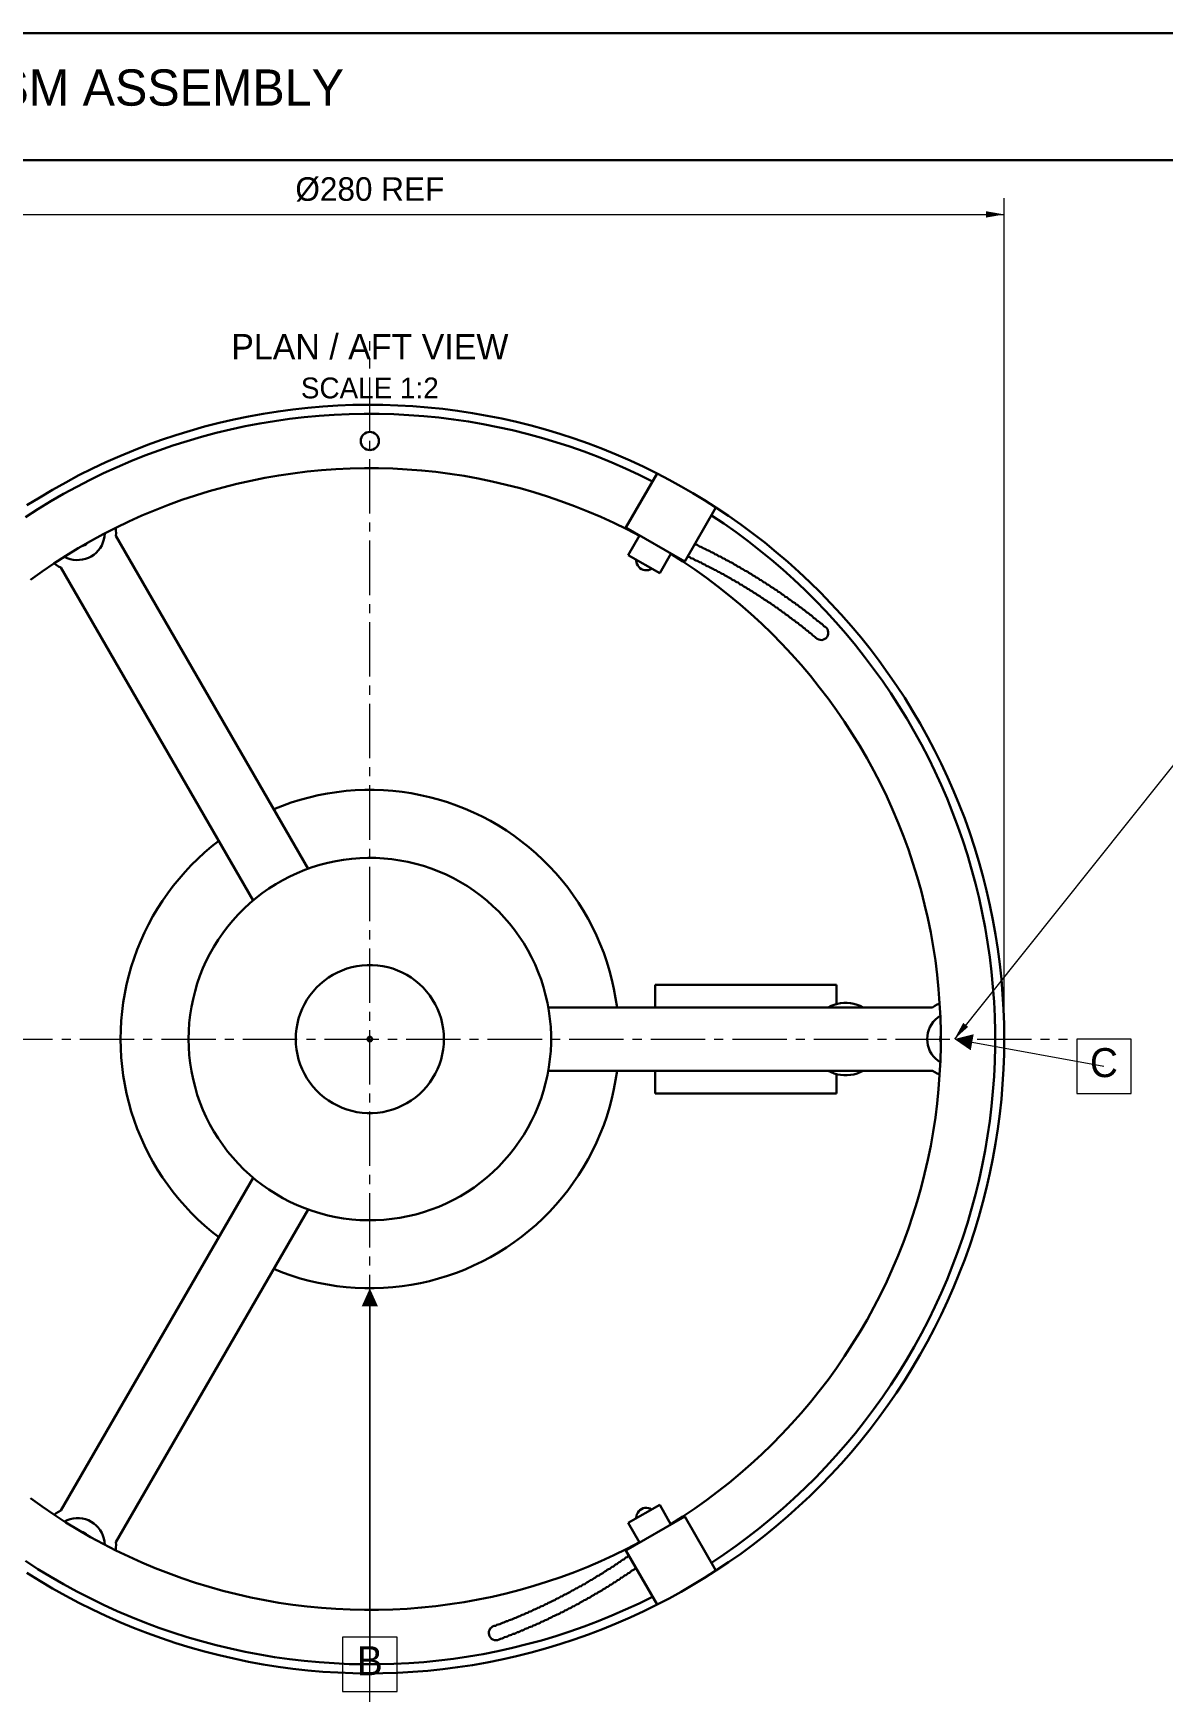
# Model space of a CAD drawing. Header units: millimetres. Extents: x 7 to 631, y -50 to 413.
# Drawn here: x 112.9 to 237.5, y 230 to 413 of the extents above; entities that cross this region are included whole.
import ezdxf
from ezdxf.enums import TextEntityAlignment as Align

# ---------------------------------------------------------------- set-up
doc = ezdxf.new("R2010")
doc.units = ezdxf.units.MM
doc.linetypes.add('CENTER_STD', pattern=[9, 6, -1, 1, -1])
for name, color, linetype, lineweight in [('BORDER', 7, 'Continuous', 30), ('CENTER', 7, 'CENTER_STD', 13), ('DIM', 7, 'Continuous', 15), ('GDT', 7, 'Continuous', 20), ('NOTES', 7, 'Continuous', 18), ('VISIBLE', 7, 'Continuous', 30)]:
    doc.layers.add(name, color=color, linetype=linetype, lineweight=lineweight)

msp = doc.modelspace()

# ---------------------------------------------------------------- linework, layer by layer
at = {"layer": 'BORDER'}
msp.add_line((7, 399), (587, 399), dxfattribs=at)
msp.add_lwpolyline([(7, 7), (587, 7), (587, 413), (7, 413)], close=True, dxfattribs=at)
at = {"layer": 'CENTER'}
for p, q in [((150, 225), (150, 379)), ((73, 302), (227, 302)), ((150, -50), (150, 270))]:
    msp.add_line(p, q, dxfattribs=at)
at = {"layer": 'DIM'}
for p, q in [((220, 303), (220, 394.8)), ((80, 393), (220, 393)), ((266, 366.5), (214.5, 302))]:
    msp.add_line(p, q, dxfattribs=at)
for points in [[(220, 393), (218, 392.65), (218, 393.35)], [(214.5, 302), (215.474401, 303.781304), (216.021423, 303.344534)]]:
    msp.add_solid(points, dxfattribs=at)
at = {"layer": 'GDT'}
for p, q in [((216.46774, 301.642229), (231, 299)), ((150, 272.5), (150, 233))]:
    msp.add_line(p, q, dxfattribs=at)
for points in [[(228, 296), (234, 296), (234, 302), (228, 302)], [(147, 230), (153, 230), (153, 236), (147, 236)]]:
    msp.add_lwpolyline(points, close=True, dxfattribs=at)
for points in [[(214.5, 302), (216.628737, 302.527712), (216.306743, 300.756746)], [(150, 274.5), (150.9, 272.5), (149.1, 272.5)]]:
    msp.add_solid(points, dxfattribs=at)
at = {"layer": 'VISIBLE'}
for points in [[(181.702145, 364.409725), (180.216975, 365.142175), (178.714895, 365.83929), (177.196745, 366.500675), (175.663375, 367.125965), (174.115645, 367.714805), (172.554415, 368.26687), (170.980565, 368.781855), (169.394975, 369.25946), (167.798525, 369.699425), (166.19212, 370.101505), (164.57665, 370.465475), (162.953025, 370.791125), (161.32215, 371.07828), (159.68494, 371.326775), (158.04231, 371.536475), (156.395175, 371.707255), (154.744465, 371.83903), (153.0911, 371.931715), (151.436005, 371.98527), (149.780105, 371.999655), (148.124325, 371.974865), (146.4696, 371.910915), (144.81685, 371.807845), (143.167, 371.6657), (141.52097, 371.484575), (139.87969, 371.26456), (138.24407, 371.005785), (136.615035, 370.70839), (134.993485, 370.37254), (133.380335, 369.99843), (131.776485, 369.58627), (130.182835, 369.13628), (128.600275, 368.64872), (127.029695, 368.12386), (125.471965, 367.561995), (123.92796, 366.96344), (122.39855, 366.32853), (120.884585, 365.65762), (119.386915, 364.951085), (117.906375, 364.20932), (116.4438, 363.43274), (115, 362.62178), (113.57579, 361.77689), (112.17196, 360.898555)], [(181.201415, 363.54244), (179.72032, 364.2712), (178.222215, 364.964325), (176.70796, 365.62142), (175.17842, 366.2421), (173.63447, 366.82601), (172.076995, 367.372825), (170.50688, 367.882225), (168.925035, 368.353925), (167.332355, 368.787645), (165.72976, 369.183145), (164.11816, 369.540195), (162.49848, 369.85859), (160.871645, 370.13815), (159.23859, 370.378715), (157.60025, 370.580145), (155.95756, 370.742325), (154.311455, 370.86517), (152.66289, 370.948595), (151.012795, 370.992565), (149.362125, 370.99705), (147.711815, 370.96205), (146.06282, 370.88758), (144.416075, 370.773685), (142.772525, 370.62043), (141.133115, 370.427905), (139.498775, 370.19622), (137.870445, 369.925505), (136.24906, 369.615915), (134.635545, 369.267625), (133.03082, 368.88084), (131.43581, 368.45578), (129.851425, 367.99269), (128.278565, 367.491825), (126.71814, 366.953485), (125.17104, 366.37797), (123.63815, 365.76561), (122.120345, 365.116755), (120.6185, 364.43178), (119.133465, 363.711075), (117.666095, 362.955055), (116.217235, 362.164145), (114.787705, 361.33881), (113.378325, 360.47951), (111.98991, 359.58674)], [(149, 368), (149.019215, 367.80491), (149.07612, 367.617315), (149.16853, 367.44443), (149.292895, 367.292895), (149.44443, 367.16853), (149.617315, 367.07612), (149.80491, 367.019215), (150, 367), (150.19509, 367.019215), (150.382685, 367.07612), (150.55557, 367.16853), (150.707105, 367.292895), (150.83147, 367.44443), (150.92388, 367.617315), (150.980785, 367.80491), (151, 368), (150.980785, 368.19509), (150.92388, 368.382685), (150.83147, 368.55557), (150.707105, 368.707105), (150.55557, 368.83147), (150.382685, 368.92388), (150.19509, 368.980785), (150, 369), (149.80491, 368.980785), (149.617315, 368.92388), (149.44443, 368.83147), (149.292895, 368.707105), (149.16853, 368.55557), (149.07612, 368.382685), (149.019215, 368.19509), (149, 368)], [(112.55752, 352.66617), (113.839495, 353.588935), (115.144205, 354.479265), (116.47082, 355.33661), (117.818515, 356.16043), (119.186435, 356.9502), (120.57373, 357.705425), (121.97952, 358.42564), (123.402925, 359.11038), (124.84305, 359.75922), (126.298985, 360.371755), (127.76982, 360.947595), (129.25463, 361.486385), (130.752485, 361.987775), (132.262435, 362.45146), (133.783535, 362.87714), (135.31483, 363.264555), (136.855355, 363.61346), (138.40414, 363.92363), (139.96022, 364.194875), (141.522605, 364.42703), (143.090325, 364.619935), (144.662385, 364.77348), (146.2378, 364.887565), (147.815585, 364.96212), (149.394735, 364.99709), (150.97427, 364.992465), (152.553195, 364.94824), (154.13051, 364.86445), (155.705235, 364.741135), (157.276365, 364.578385), (158.84293, 364.3763), (160.40393, 364.135), (161.95839, 363.854645), (163.505335, 363.535405), (165.04379, 363.17748), (166.57279, 362.781105), (168.09137, 362.34652), (169.59858, 361.874), (171.093465, 361.36384), (172.575095, 360.816365), (174.042535, 360.23192), (175.494855, 359.61087), (176.931155, 358.953605), (178.350525, 358.260535), (179.75207, 357.5321)], [(181.702145, 364.409725), (178.252405, 358.4346)], [(188.197335, 360.659725), (186.93106, 361.46509), (185.647805, 362.243125), (184.34817, 362.99347), (183.03275, 363.71578), (181.702145, 364.409725)], [(184.747595, 354.6846), (188.197335, 360.659725)], [(188.197335, 243.340275), (189.57424, 244.260245), (190.929, 245.212525), (192.26085, 246.19659), (193.56905, 247.211885), (194.85287, 248.257835), (196.111585, 249.333865), (197.3445, 250.43937), (198.550915, 251.57373), (199.73016, 252.73631), (200.881575, 253.92646), (202.004515, 255.14351), (203.09835, 256.386785), (204.16247, 257.65559), (205.19628, 258.94921), (206.1992, 260.26692), (207.17067, 261.607985), (208.11014, 262.97166), (209.017095, 264.35717), (209.89102, 265.76375), (210.73143, 267.19061), (211.53785, 268.63695), (212.30983, 270.10196), (213.04694, 271.58482), (213.74877, 273.0847), (214.41492, 274.600765), (215.045025, 276.132165), (215.638725, 277.67804), (216.195695, 279.237525), (216.715615, 280.80975), (217.1982, 282.393835), (217.64318, 283.98889), (218.050305, 285.594025), (218.419345, 287.208345), (218.750095, 288.83094), (219.042375, 290.460905), (219.29601, 292.097325), (219.510865, 293.73929), (219.686825, 295.38588), (219.82378, 297.036165), (219.92166, 298.689235), (219.980415, 300.344155), (220, 302), (219.980415, 303.655845), (219.92166, 305.310765), (219.82378, 306.963835), (219.686825, 308.61412), (219.510865, 310.26071), (219.29601, 311.902675), (219.042375, 313.539095), (218.750095, 315.16906), (218.419345, 316.791655), (218.050305, 318.405975), (217.64318, 320.01111), (217.1982, 321.606165), (216.715615, 323.19025), (216.195695, 324.762475), (215.638725, 326.32196), (215.045025, 327.867835), (214.41492, 329.399235), (213.74877, 330.9153), (213.04694, 332.41518), (212.30983, 333.89804), (211.53785, 335.36305), (210.73143, 336.80939), (209.89102, 338.23625), (209.017095, 339.64283), (208.11014, 341.02834), (207.17067, 342.392015), (206.1992, 343.73308), (205.19628, 345.05079), (204.16247, 346.34441), (203.09835, 347.613215), (202.004515, 348.85649), (200.881575, 350.07354), (199.73016, 351.26369), (198.550915, 352.42627), (197.3445, 353.56063), (196.111585, 354.666135), (194.85287, 355.742165), (193.56905, 356.788115), (192.26085, 357.80341), (190.929, 358.787475), (189.57424, 359.739755), (188.197335, 360.659725)], [(187.696605, 244.20756), (189.06828, 245.125845), (190.4176, 246.07668), (191.743785, 247.05952), (193.04608, 248.0738), (194.32374, 249.118945), (195.57603, 250.19435), (196.80224, 251.299405), (198.001665, 252.43348), (199.17362, 253.595915), (200.31743, 254.78606), (201.432445, 256.00322), (202.51802, 257.246705), (203.573545, 258.515805), (204.598405, 259.80979), (205.592025, 261.12792), (206.553825, 262.46944), (207.483255, 263.833585), (208.379795, 265.219575), (209.24292, 266.62661), (210.07214, 268.05389), (210.86698, 269.5006), (211.626985, 270.96591), (212.35172, 272.44898), (213.040775, 273.94896), (213.69375, 275.464995), (214.31027, 276.99622), (214.889985, 278.54175), (215.43257, 280.100705), (215.9377, 281.672195), (216.405095, 283.25532), (216.83449, 284.84917), (217.225635, 286.452835), (217.5783, 288.0654), (217.892295, 289.68594), (218.167435, 291.313525), (218.40356, 292.94723), (218.60054, 294.58611), (218.75826, 296.229235), (218.87663, 297.875665), (218.95558, 299.524455), (218.995065, 301.17466), (218.995065, 302.82534), (218.95558, 304.475545), (218.87663, 306.124335), (218.75826, 307.770765), (218.60054, 309.41389), (218.40356, 311.05277), (218.167435, 312.686475), (217.892295, 314.31406), (217.5783, 315.9346), (217.225635, 317.547165), (216.83449, 319.15083), (216.405095, 320.74468), (215.9377, 322.327805), (215.43257, 323.899295), (214.889985, 325.45825), (214.31027, 327.00378), (213.69375, 328.535005), (213.040775, 330.05104), (212.35172, 331.55102), (211.626985, 333.03409), (210.86698, 334.4994), (210.07214, 335.94611), (209.24292, 337.37339), (208.379795, 338.780425), (207.483255, 340.166415), (206.553825, 341.53056), (205.592025, 342.87208), (204.598405, 344.19021), (203.573545, 345.484195), (202.51802, 346.753295), (201.432445, 347.99678), (200.31743, 349.21394), (199.17362, 350.404085), (198.001665, 351.56652), (196.80224, 352.700595), (195.57603, 353.80565), (194.32374, 354.881055), (193.04608, 355.9262), (191.743785, 356.94048), (190.4176, 357.92332), (189.06828, 358.874155), (187.696605, 359.79244)], [(116.30294, 355.23071), (116.61156, 355.08304), (116.934985, 354.97147), (117.269005, 354.89745), (117.609285, 354.86194), (117.951395, 354.865405), (118.290885, 354.9078), (118.62334, 354.988575), (118.944435, 355.10667), (119.25, 355.26056), (119.536055, 355.44824), (119.79888, 355.66727), (120.03506, 355.9148), (120.24152, 356.18761), (120.415575, 356.48215), (120.55496, 356.794595), (120.65787, 357.12088), (120.72296, 357.45676), (120.749385, 357.797865)], [(121.986545, 357.520725), (121.999825, 357.81995), (121.991995, 358.11936), (121.9631, 358.41748)], [(143.185405, 320.803225), (121.986545, 357.520725)], [(178.252405, 358.4346), (184.747595, 354.6846)], [(179.76795, 357.5596), (178.51795, 355.394535)], [(118.83483, 356.75155), (118.687325, 356.624165), (118.525, 356.5163), (118.350425, 356.429655), (118.166355, 356.365605)], [(118.735665, 356.694985), (118.58997, 356.58582), (118.43231, 356.49479), (118.26492, 356.4232)], [(178.51795, 355.394535), (181.98205, 353.394535)], [(181.98205, 353.394535), (183.23205, 355.5596)], [(183.216175, 355.5321), (184.54779, 354.68254), (185.85769, 353.799865), (187.145045, 352.88463), (188.409055, 351.937405), (189.64892, 350.95879), (190.86386, 349.9494), (192.053115, 348.909865), (193.215935, 347.840845), (194.351585, 346.74301), (195.45936, 345.617045), (196.538555, 344.463665), (197.588495, 343.28359), (198.608525, 342.077565), (199.597995, 340.84635), (200.55629, 339.59071), (201.482805, 338.311445), (202.376955, 337.00935), (203.23818, 335.68525), (204.06594, 334.339975), (204.859715, 332.974375), (205.619, 331.5893), (206.34333, 330.185625), (207.032235, 328.76423), (207.685295, 327.326015), (208.30209, 325.871875), (208.882235, 324.402735), (209.425365, 322.919505), (209.931145, 321.42313), (210.399245, 319.914545), (210.829385, 318.3947), (211.22128, 316.864545), (211.574695, 315.32505), (211.8894, 313.777175), (212.165205, 312.2219), (212.40193, 310.6602), (212.59943, 309.09305), (212.75758, 307.521445), (212.876275, 305.94637), (212.95545, 304.368815), (212.99505, 302.78977), (212.99505, 301.21023), (212.95545, 299.631185), (212.876275, 298.05363), (212.75758, 296.478555), (212.59943, 294.90695), (212.40193, 293.3398), (212.165205, 291.7781), (211.8894, 290.222825), (211.574695, 288.67495), (211.22128, 287.135455), (210.829385, 285.6053), (210.399245, 284.085455), (209.931145, 282.57687), (209.425365, 281.080495), (208.882235, 279.597265), (208.30209, 278.128125), (207.685295, 276.673985), (207.032235, 275.23577), (206.34333, 273.814375), (205.619, 272.4107), (204.859715, 271.025625), (204.06594, 269.660025), (203.23818, 268.31475), (202.376955, 266.99065), (201.482805, 265.688555), (200.55629, 264.40929), (199.597995, 263.15365), (198.608525, 261.922435), (197.588495, 260.71641), (196.538555, 259.536335), (195.45936, 258.382955), (194.351585, 257.25699), (193.215935, 256.159155), (192.053115, 255.090135), (190.86386, 254.0506), (189.64892, 253.04121), (188.409055, 252.062595), (187.145045, 251.11537), (185.85769, 250.200135), (184.54779, 249.31746), (183.216175, 248.4679)], [(185.29812, 355.172465), (185.18098, 355.19828), (185.06902, 355.24132)], [(185.71481, 354.9758), (185.56395, 355.013715), (185.423285, 355.08011), (185.29812, 355.172465)], [(185.86636, 356.622355), (185.94658, 356.558915)], [(185.94658, 356.558915), (186.101365, 356.52076), (186.245515, 356.452675), (186.373295, 356.357355)], [(186.373295, 356.357355), (186.52797, 356.318065), (186.67177, 356.24885), (186.79897, 356.152475)], [(186.79897, 356.152475), (186.95352, 356.11205), (187.09696, 356.04172), (187.223565, 355.94429)], [(187.223565, 355.94429), (187.37799, 355.902725), (187.52106, 355.831275), (187.64706, 355.732795)], [(187.64706, 355.732795), (187.80135, 355.690095), (187.944045, 355.617525), (188.069435, 355.518)], [(188.069435, 355.518), (188.223575, 355.474165), (188.36589, 355.40048), (188.49066, 355.299915)], [(188.49066, 355.299915), (188.644645, 355.25494), (188.786565, 355.18014), (188.910705, 355.078535)], [(115.15948, 354.48941), (115.40321, 354.315325), (115.658595, 354.15884), (115.924365, 354.020725)], [(115.924365, 354.020725), (137.123225, 317.303225)], [(179.4, 354.82755), (179.40147, 354.884435)], [(181.09853, 353.90464), (180.924805, 353.812885), (180.737525, 353.7535), (180.54267, 353.72838), (180.346455, 353.73832), (180.15514, 353.783005), (179.974825, 353.861015), (179.81126, 353.969855), (179.66967, 354.106055), (179.554565, 354.265275), (179.46962, 354.44243), (179.417545, 354.63187), (179.4, 354.82755)], [(186.130485, 354.775895), (185.97974, 354.81492), (185.83941, 354.882405), (185.71481, 354.9758)], [(186.54513, 354.57275), (186.3945, 354.612885), (186.254515, 354.681465), (186.130485, 354.775895)], [(186.95871, 354.36637), (186.80821, 354.407615), (186.668575, 354.47729), (186.54513, 354.57275)], [(187.371205, 354.156765), (187.22084, 354.19912), (187.08157, 354.26989), (186.95871, 354.36637)], [(187.78259, 353.943935), (187.632365, 353.9874), (187.49347, 354.05926), (187.371205, 354.156765)], [(188.19284, 353.727885), (188.042765, 353.77246), (187.90425, 353.84541), (187.78259, 353.943935)], [(188.601925, 353.508625), (188.452015, 353.55431), (188.313885, 353.628345), (188.19284, 353.727885)], [(189.00983, 353.286155), (188.860085, 353.33295), (188.72235, 353.40807), (188.601925, 353.508625)], [(188.910705, 355.078535), (189.06453, 355.032425), (189.206045, 354.956515), (189.32955, 354.853875)], [(189.41652, 353.060485), (189.26695, 353.108385), (189.129625, 353.18459), (189.00983, 353.286155)], [(189.32955, 354.853875), (189.483205, 354.806625), (189.62431, 354.72961), (189.74717, 354.625935)], [(189.74717, 354.625935), (189.900645, 354.57755), (190.04133, 354.499425), (190.163535, 354.394725)], [(190.163535, 354.394725), (190.316825, 354.3452), (190.45708, 354.26597), (190.578625, 354.160245)], [(190.578625, 354.160245), (190.731715, 354.109585), (190.87154, 354.029255), (190.99241, 353.92251)], [(190.99241, 353.92251), (191.145295, 353.870715), (191.284675, 353.78928), (191.404865, 353.681525)], [(191.404865, 353.681525), (191.55754, 353.62859), (191.696465, 353.546055), (191.81597, 353.43729)], [(191.81597, 353.43729), (191.96842, 353.38322), (192.106885, 353.29959), (192.22569, 353.189815)], [(189.821975, 352.831615), (189.67259, 352.88063), (189.535675, 352.957915), (189.41652, 353.060485)], [(190.226175, 352.59956), (190.07698, 352.649685), (189.940485, 352.728045), (189.821975, 352.831615)], [(190.62908, 352.36432), (190.48009, 352.41555), (190.344025, 352.494995), (190.226175, 352.59956)], [(191.03068, 352.125905), (190.881895, 352.178245), (190.746275, 352.25876), (190.62908, 352.36432)], [(191.430945, 351.884315), (191.28238, 351.937765), (191.1472, 352.019355), (191.03068, 352.125905)], [(191.82985, 351.639565), (191.681505, 351.694125), (191.546785, 351.776785), (191.430945, 351.884315)], [(192.22737, 351.39166), (192.07926, 351.447325), (191.945005, 351.531055), (191.82985, 351.639565)], [(192.22569, 353.189815), (192.377915, 353.134615), (192.515905, 353.04989), (192.63401, 352.939115)], [(192.63401, 352.939115), (192.785995, 352.882775), (192.92351, 352.79696), (193.0409, 352.685185)], [(193.0409, 352.685185), (193.19264, 352.627715), (193.329665, 352.54081), (193.446335, 352.428045)], [(193.446335, 352.428045), (193.59782, 352.36944), (193.734345, 352.28145), (193.850285, 352.16769)], [(193.850285, 352.16769), (194.00151, 352.107955), (194.13753, 352.01888), (194.252735, 351.90414)], [(194.252735, 351.90414), (194.403685, 351.843275), (194.539195, 351.753115), (194.65365, 351.637395)], [(194.65365, 351.637395), (194.804325, 351.5754), (194.93931, 351.484165), (195.053015, 351.36747)], [(192.62348, 351.140605), (192.47561, 351.19738), (192.341825, 351.28217), (192.22737, 351.39166)], [(193.018155, 350.88641), (192.870535, 350.94429), (192.73723, 351.030145), (192.62348, 351.140605)], [(193.41137, 350.62908), (193.26401, 350.688065), (193.131195, 350.774985), (193.018155, 350.88641)], [(193.803105, 350.36863), (193.65601, 350.428715), (193.52369, 350.51669), (193.41137, 350.62908)], [(194.19333, 350.105055), (194.046505, 350.16625), (193.914695, 350.25528), (193.803105, 350.36863)], [(194.58202, 349.838375), (194.43548, 349.90067), (194.304185, 349.990755), (194.19333, 350.105055)], [(194.969155, 349.568595), (194.822905, 349.63199), (194.69213, 349.723125), (194.58202, 349.838375)], [(195.053015, 351.36747), (195.2034, 351.304345), (195.337855, 351.21203), (195.450795, 351.09437)], [(195.450795, 351.09437), (195.60088, 351.030115), (195.7348, 350.93673), (195.84697, 350.8181)], [(195.84697, 350.8181), (195.99675, 350.75272), (196.13012, 350.658265), (196.241515, 350.538675)], [(196.241515, 350.538675), (196.390985, 350.47217), (196.5238, 350.376645), (196.634405, 350.256105)], [(196.634405, 350.256105), (196.78355, 350.18847), (196.9158, 350.091885), (197.02561, 349.97039)], [(197.02561, 349.97039), (197.17443, 349.901635), (197.306105, 349.80399), (197.415115, 349.68155)], [(197.415115, 349.68155), (197.563595, 349.611675), (197.69469, 349.51297), (197.80289, 349.389595)], [(195.354705, 349.29572), (195.20876, 349.360215), (195.078515, 349.4524), (194.969155, 349.568595)], [(195.73865, 349.01976), (195.59301, 349.08536), (195.463305, 349.178585), (195.354705, 349.29572)], [(196.12097, 348.74073), (195.97564, 348.807425), (195.846485, 348.901695), (195.73865, 349.01976)], [(196.50163, 348.458635), (196.356625, 348.52643), (196.228025, 348.62173), (196.12097, 348.74073)], [(196.88061, 348.173485), (196.73594, 348.242375), (196.6079, 348.33871), (196.50163, 348.458635)], [(197.25789, 347.885285), (197.11356, 347.95527), (196.98609, 348.05264), (196.88061, 348.173485)], [(197.63344, 347.59405), (197.489455, 347.66513), (197.36257, 347.76353), (197.25789, 347.885285)], [(197.80289, 349.389595), (197.95102, 349.318595), (198.081525, 349.218835), (198.18891, 349.094525)], [(198.18891, 349.094525), (198.336685, 349.02241), (198.466595, 348.9216), (198.573145, 348.79636)], [(198.573145, 348.79636), (198.72056, 348.723125), (198.84986, 348.62127), (198.955585, 348.495105)], [(198.955585, 348.495105), (199.102625, 348.42075), (199.23131, 348.317855), (199.33619, 348.190775)], [(199.33619, 348.190775), (199.48285, 348.115305), (199.610915, 348.011365), (199.714945, 347.883375)], [(199.714945, 347.883375), (199.861215, 347.806795), (199.98865, 347.701815), (200.09182, 347.572915)], [(198.007235, 347.29979), (197.86361, 347.37196), (197.73731, 347.471385), (197.63344, 347.59405)], [(198.37926, 347.002515), (198.236, 347.075775), (198.110295, 347.176225), (198.007235, 347.29979)], [(198.74948, 346.702235), (198.606595, 346.776585), (198.481495, 346.87805), (198.37926, 347.002515)], [(199.11788, 346.39896), (198.975375, 346.474395), (198.85089, 346.576875), (198.74948, 346.702235)], [(200.09182, 347.572915), (200.246885, 347.48894), (200.37978, 347.373035), (200.484055, 347.23083), (200.554645, 347.06923), (200.58811, 346.896095), (200.582835, 346.719835), (200.539075, 346.54901), (200.45895, 346.391925), (200.346355, 346.256205), (200.206765, 346.148455), (200.04696, 346.073905), (199.8747, 346.036175), (199.69836, 346.0371), (199.52651, 346.076635), (199.367495, 346.15286), (199.22904, 346.26207), (199.11788, 346.39896)], [(139.392905, 327.372025), (140.352465, 327.752185), (141.32561, 328.09607), (142.310975, 328.4032), (143.30717, 328.673135), (144.312795, 328.905495), (145.32643, 329.09996), (146.346645, 329.256245), (147.37201, 329.37414), (148.401075, 329.45348), (149.432395, 329.49414), (150.46451, 329.496075), (151.495975, 329.45928), (152.52533, 329.383805), (153.55113, 329.269755), (154.571925, 329.11729), (155.586285, 328.92663), (156.59277, 328.69804), (157.58997, 328.431845), (158.57648, 328.128415), (159.55091, 327.78818), (160.511885, 327.411615), (161.458055, 326.99926), (162.38808, 326.55169), (163.30066, 326.069535), (164.1945, 325.553475), (165.068345, 325.004235), (165.92097, 324.422595), (166.751165, 323.80937), (167.55776, 323.16542), (168.33963, 322.49166), (169.09566, 321.78903), (169.824795, 321.05853), (170.526005, 320.30118), (171.1983, 319.51805), (171.840735, 318.710245), (172.452405, 317.878905), (173.032445, 317.025195), (173.580045, 316.150315), (174.09443, 315.25551), (174.57487, 314.34203), (175.0207, 313.411165), (175.43128, 312.464225), (175.80604, 311.502545), (176.144445, 310.52748), (176.446025, 309.540405), (176.710355, 308.542705), (176.937055, 307.535795), (177.125815, 306.52108), (177.276365, 305.5)], [(122.5, 302), (122.5186, 303.01131), (122.57438, 304.02125), (122.667265, 305.028455), (122.797125, 306.031565), (122.963785, 307.02922), (123.16702, 308.02007), (123.40656, 309.002775), (123.682075, 309.97601), (123.99319, 310.93845), (124.339495, 311.8888), (124.72051, 312.825775), (125.135725, 313.7481), (125.58458, 314.654535), (126.066465, 315.54385), (126.580725, 316.41484), (127.12667, 317.26633), (127.70356, 318.097165), (128.310615, 318.906225), (128.94701, 319.692415), (129.611885, 320.454665), (130.304345, 321.191955), (131.023445, 321.903275), (131.768225, 322.587675), (132.537665, 323.24422), (133.33073, 323.872025)], [(130, 302), (130.019855, 301.109065), (130.079375, 300.219895), (130.17845, 299.33426), (130.316875, 298.45392), (130.494385, 297.58062), (130.710615, 296.71609), (130.965145, 295.862055), (131.25747, 295.020205), (131.587, 294.192215), (131.953095, 293.379725), (132.355015, 292.58435), (132.79197, 291.807665), (133.263085, 291.05122), (133.767435, 290.316515), (134.30401, 289.605), (134.87175, 288.9181), (135.469525, 288.25717), (136.09615, 287.623525), (136.75038, 287.018425), (137.430915, 286.44307), (138.136405, 285.8986), (138.86545, 285.386095), (139.6166, 284.90658), (140.388365, 284.461), (141.179215, 284.050245), (141.987575, 283.675125), (142.811845, 283.33639), (143.650385, 283.034705), (144.501535, 282.770675), (145.363595, 282.544825), (146.234865, 282.357605), (147.11361, 282.209375), (147.998085, 282.100445), (148.886535, 282.03102), (149.777195, 282.00124), (150.6683, 282.01117), (151.558075, 282.06078), (152.44476, 282.149985), (153.326585, 282.278595), (154.20181, 282.44636), (155.068695, 282.65295), (155.92551, 282.89795), (156.770565, 283.180875), (157.602175, 283.501165), (158.418695, 283.85818), (159.2185, 284.25122), (160, 284.67949), (160.761645, 285.142155), (161.50193, 285.638285), (162.219375, 286.166905), (162.912555, 286.726955), (163.580105, 287.31733), (164.22069, 287.93686), (164.83304, 288.584305), (165.415945, 289.25839), (165.96824, 289.95777), (166.48883, 290.68106), (166.976685, 291.42682), (167.430835, 292.193575), (167.850375, 292.9798), (168.23448, 293.78393), (168.582375, 294.604375), (168.89338, 295.439505), (169.166875, 296.287655), (169.402315, 297.14715), (169.599235, 298.01628), (169.75724, 298.89332), (169.87602, 299.776525), (169.95534, 300.664145), (169.995035, 301.55442), (169.995035, 302.44558), (169.95534, 303.335855), (169.87602, 304.223475), (169.75724, 305.10668), (169.599235, 305.98372), (169.402315, 306.85285), (169.166875, 307.712345), (168.89338, 308.560495), (168.582375, 309.395625), (168.23448, 310.21607), (167.850375, 311.0202), (167.430835, 311.806425), (166.976685, 312.57318), (166.48883, 313.31894), (165.96824, 314.04223), (165.415945, 314.74161), (164.83304, 315.415695), (164.22069, 316.06314), (163.580105, 316.68267), (162.912555, 317.273045), (162.219375, 317.833095), (161.50193, 318.361715), (160.761645, 318.857845), (160, 319.32051), (159.2185, 319.74878), (158.418695, 320.14182), (157.602175, 320.498835), (156.770565, 320.819125), (155.92551, 321.10205), (155.068695, 321.34705), (154.20181, 321.55364), (153.326585, 321.721405), (152.44476, 321.850015), (151.558075, 321.93922), (150.6683, 321.98883), (149.777195, 321.99876), (148.886535, 321.96898), (147.998085, 321.899555), (147.11361, 321.790625), (146.234865, 321.642395), (145.363595, 321.455175), (144.501535, 321.229325), (143.650385, 320.965295), (142.811845, 320.66361), (141.987575, 320.324875), (141.179215, 319.949755), (140.388365, 319.539), (139.6166, 319.09342), (138.86545, 318.613905), (138.136405, 318.1014), (137.430915, 317.55693), (136.75038, 316.981575), (136.09615, 316.376475), (135.469525, 315.74283), (134.87175, 315.0819), (134.30401, 314.395), (133.767435, 313.683485), (133.263085, 312.94878), (132.79197, 312.192335), (132.355015, 311.41565), (131.953095, 310.620275), (131.587, 309.807785), (131.25747, 308.979795), (130.965145, 308.137945), (130.710615, 307.28391), (130.494385, 306.41938), (130.316875, 305.54608), (130.17845, 304.66574), (130.079375, 303.780105), (130.019855, 302.890935), (130, 302)], [(141.82344, 302), (141.843355, 302.57037), (141.90301, 303.13796), (142.002115, 303.700005), (142.140185, 304.253765), (142.316545, 304.79655), (142.53034, 305.32571), (142.780525, 305.838665), (143.06588, 306.33292), (143.38502, 306.806065), (143.73639, 307.255795), (144.118275, 307.67992), (144.52881, 308.07637), (144.966005, 308.44322), (145.427725, 308.77868), (145.91172, 309.08111), (146.41563, 309.349045), (146.937005, 309.581175), (147.473305, 309.776375), (148.02191, 309.933685), (148.580155, 310.05234), (149.145315, 310.13177), (149.71464, 310.17158), (150.28536, 310.17158), (150.854685, 310.13177), (151.419845, 310.05234), (151.97809, 309.933685), (152.526695, 309.776375), (153.062995, 309.581175), (153.58437, 309.349045), (154.08828, 309.08111), (154.572275, 308.77868), (155.033995, 308.44322), (155.47119, 308.07637), (155.881725, 307.67992), (156.26361, 307.255795), (156.61498, 306.806065), (156.93412, 306.33292), (157.219475, 305.838665), (157.46966, 305.32571), (157.683455, 304.79655), (157.859815, 304.253765), (157.997885, 303.700005), (158.09699, 303.13796), (158.156645, 302.57037), (158.17656, 302), (158.156645, 301.42963), (158.09699, 300.86204), (157.997885, 300.299995), (157.859815, 299.746235), (157.683455, 299.20345), (157.46966, 298.67429), (157.219475, 298.161335), (156.93412, 297.66708), (156.61498, 297.193935), (156.26361, 296.744205), (155.881725, 296.32008), (155.47119, 295.92363), (155.033995, 295.55678), (154.572275, 295.22132), (154.08828, 294.91889), (153.58437, 294.650955), (153.062995, 294.418825), (152.526695, 294.223625), (151.97809, 294.066315), (151.419845, 293.94766), (150.854685, 293.86823), (150.28536, 293.82842), (149.71464, 293.82842), (149.145315, 293.86823), (148.580155, 293.94766), (148.02191, 294.066315), (147.473305, 294.223625), (146.937005, 294.418825), (146.41563, 294.650955), (145.91172, 294.91889), (145.427725, 295.22132), (144.966005, 295.55678), (144.52881, 295.92363), (144.118275, 296.32008), (143.73639, 296.744205), (143.38502, 297.193935), (143.06588, 297.66708), (142.780525, 298.161335), (142.53034, 298.67429), (142.316545, 299.20345), (142.140185, 299.746235), (142.002115, 300.299995), (141.90301, 300.86204), (141.843355, 301.42963), (141.82344, 302)], [(201.5, 308), (181.5, 308)], [(181.5, 308), (181.5, 305.5)], [(201.5, 305.872985), (201.5, 308)], [(204.43649, 305.5), (204.10718, 305.66292), (203.764315, 305.79493), (203.41078, 305.89493), (203.04956, 305.96207), (202.683705, 305.99578), (202.316295, 305.99578), (201.95044, 305.96207), (201.58922, 305.89493), (201.235685, 305.79493), (200.89282, 305.66292), (200.56351, 305.5)], [(212.87742, 305.92807), (212.604795, 305.804035), (212.34158, 305.66111), (212.089085, 305.5)], [(212.089085, 305.5), (169.69137, 305.5)], [(212.947675, 304.567155), (212.66548, 304.37372), (212.407145, 304.14941), (212.17603, 303.89715), (211.97514, 303.62021), (211.807085, 303.322205), (211.674055, 303.007), (211.57778, 302.6787), (211.51951, 302.34157), (211.5, 302)], [(149.75, 302), (149.76903, 302.09567), (149.823225, 302.176775), (149.90433, 302.23097), (150, 302.25), (150.09567, 302.23097), (150.176775, 302.176775), (150.23097, 302.09567), (150.25, 302), (150.23097, 301.90433), (150.176775, 301.823225), (150.09567, 301.76903), (150, 301.75), (149.90433, 301.76903), (149.823225, 301.823225), (149.76903, 301.90433), (149.75, 302)], [(212.95, 302), (212.962255, 302.19451), (212.99882, 302.385945)], [(212.975, 302), (212.981115, 302.13644), (212.999415, 302.271785)], [(133.33073, 280.127975), (132.537665, 280.75578), (131.768225, 281.412325), (131.023445, 282.096725), (130.304345, 282.808045), (129.611885, 283.545335), (128.94701, 284.307585), (128.310615, 285.093775), (127.70356, 285.902835), (127.12667, 286.73367), (126.580725, 287.58516), (126.066465, 288.45615), (125.58458, 289.345465), (125.135725, 290.2519), (124.72051, 291.174225), (124.339495, 292.1112), (123.99319, 293.06155), (123.682075, 294.02399), (123.40656, 294.997225), (123.16702, 295.97993), (122.963785, 296.97078), (122.797125, 297.968435), (122.667265, 298.971545), (122.57438, 299.97875), (122.5186, 300.98869), (122.5, 302)], [(211.5, 302), (211.51951, 301.65843), (211.57778, 301.3213), (211.674055, 300.993), (211.807085, 300.677795), (211.97514, 300.37979), (212.17603, 300.10285), (212.407145, 299.85059), (212.66548, 299.62628), (212.947675, 299.432845)], [(212.99882, 301.614055), (212.962255, 301.80549), (212.95, 302)], [(212.999415, 301.728215), (212.981115, 301.86356), (212.975, 302)], [(177.276365, 298.5), (177.125815, 297.47892), (176.937055, 296.464205), (176.710355, 295.457295), (176.446025, 294.459595), (176.144445, 293.47252), (175.80604, 292.497455), (175.43128, 291.535775), (175.0207, 290.588835), (174.57487, 289.65797), (174.09443, 288.74449), (173.580045, 287.849685), (173.032445, 286.974805), (172.452405, 286.121095), (171.840735, 285.289755), (171.1983, 284.48195), (170.526005, 283.69882), (169.824795, 282.94147), (169.09566, 282.21097), (168.33963, 281.50834), (167.55776, 280.83458), (166.751165, 280.19063), (165.92097, 279.577405), (165.068345, 278.995765), (164.1945, 278.446525), (163.30066, 277.930465), (162.38808, 277.44831), (161.458055, 277.00074), (160.511885, 276.588385), (159.55091, 276.21182), (158.57648, 275.871585), (157.58997, 275.568155), (156.59277, 275.30196), (155.586285, 275.07337), (154.571925, 274.88271), (153.55113, 274.730245), (152.52533, 274.616195), (151.495975, 274.54072), (150.46451, 274.503925), (149.432395, 274.50586), (148.401075, 274.54652), (147.37201, 274.62586), (146.346645, 274.743755), (145.32643, 274.90004), (144.312795, 275.094505), (143.30717, 275.326865), (142.310975, 275.5968), (141.32561, 275.90393), (140.352465, 276.247815), (139.392905, 276.627975)], [(169.69137, 298.5), (212.089085, 298.5)], [(181.5, 298.5), (181.5, 296)], [(200.56351, 298.5), (200.89282, 298.33708), (201.235685, 298.20507), (201.58922, 298.10507), (201.95044, 298.03793), (202.316295, 298.00422), (202.683705, 298.00422), (203.04956, 298.03793), (203.41078, 298.10507), (203.764315, 298.20507), (204.10718, 298.33708), (204.43649, 298.5)], [(212.089085, 298.5), (212.34158, 298.33889), (212.604795, 298.195965), (212.87742, 298.07193)], [(201.5, 296), (201.5, 298.127015)], [(181.5, 296), (201.5, 296)], [(137.123225, 286.696775), (115.924365, 249.979275)], [(121.986545, 246.479275), (143.185405, 283.196775)], [(179.75207, 246.4679), (178.350525, 245.739465), (176.931155, 245.046395), (175.494855, 244.38913), (174.042535, 243.76808), (172.575095, 243.183635), (171.093465, 242.63616), (169.59858, 242.126), (168.09137, 241.65348), (166.57279, 241.218895), (165.04379, 240.82252), (163.505335, 240.464595), (161.95839, 240.145355), (160.40393, 239.865), (158.84293, 239.6237), (157.276365, 239.421615), (155.705235, 239.258865), (154.13051, 239.13555), (152.553195, 239.05176), (150.97427, 239.007535), (149.394735, 239.00291), (147.815585, 239.03788), (146.2378, 239.112435), (144.662385, 239.22652), (143.090325, 239.380065), (141.522605, 239.57297), (139.96022, 239.805125), (138.40414, 240.07637), (136.855355, 240.38654), (135.31483, 240.735445), (133.783535, 241.12286), (132.262435, 241.54854), (130.752485, 242.012225), (129.25463, 242.513615), (127.76982, 243.052405), (126.298985, 243.628245), (124.84305, 244.24078), (123.402925, 244.88962), (121.97952, 245.57436), (120.57373, 246.294575), (119.186435, 247.0498), (117.818515, 247.83957), (116.47082, 248.66339), (115.144205, 249.520735), (113.839495, 250.411065), (112.55752, 251.33383)], [(115.924365, 249.979275), (115.658595, 249.84116), (115.40321, 249.684675), (115.15948, 249.51059)], [(120.749385, 246.202135), (120.72296, 246.54324), (120.65787, 246.87912), (120.55496, 247.205405), (120.415575, 247.51785), (120.24152, 247.81239), (120.03506, 248.0852), (119.79888, 248.33273), (119.536055, 248.55176), (119.25, 248.73944), (118.944435, 248.89333), (118.62334, 249.011425), (118.290885, 249.0922), (117.951395, 249.134595), (117.609285, 249.13806), (117.269005, 249.10255), (116.934985, 249.02853), (116.61156, 248.91696), (116.30294, 248.76929)], [(184.747595, 249.3154), (178.252405, 245.5654)], [(181.98205, 250.605465), (178.51795, 248.605465)], [(179.4, 249.17245), (179.417545, 249.36813), (179.46962, 249.55757), (179.554565, 249.734725), (179.66967, 249.893945), (179.81126, 250.030145), (179.974825, 250.138985), (180.15514, 250.216995), (180.346455, 250.26168), (180.54267, 250.27162), (180.737525, 250.2465), (180.924805, 250.187115), (181.09853, 250.09536)], [(179.40147, 249.115565), (179.4, 249.17245)], [(183.23205, 248.4404), (181.98205, 250.605465)], [(188.197335, 243.340275), (184.747595, 249.3154)], [(118.166355, 247.634395), (118.350425, 247.570345), (118.525, 247.4837), (118.687325, 247.375835), (118.83483, 247.24845)], [(118.26492, 247.5768), (118.43231, 247.50521), (118.58997, 247.41418), (118.735665, 247.305015)], [(178.51795, 248.605465), (179.76795, 246.4404)], [(121.9631, 245.58252), (121.991995, 245.88064), (121.999825, 246.18005), (121.986545, 246.479275)], [(178.252405, 245.5654), (181.702145, 239.590275)], [(111.98991, 244.41326), (113.378325, 243.52049), (114.787705, 242.66119), (116.217235, 241.835855), (117.666095, 241.044945), (119.133465, 240.288925), (120.6185, 239.56822), (122.120345, 238.883245), (123.63815, 238.23439), (125.17104, 237.62203), (126.71814, 237.046515), (128.278565, 236.508175), (129.851425, 236.00731), (131.43581, 235.54422), (133.03082, 235.11916), (134.635545, 234.732375), (136.24906, 234.384085), (137.870445, 234.074495), (139.498775, 233.80378), (141.133115, 233.572095), (142.772525, 233.37957), (144.416075, 233.226315), (146.06282, 233.11242), (147.711815, 233.03795), (149.362125, 233.00295), (151.012795, 233.007435), (152.66289, 233.051405), (154.311455, 233.13483), (155.95756, 233.257675), (157.60025, 233.419855), (159.23859, 233.621285), (160.871645, 233.86185), (162.49848, 234.14141), (164.11816, 234.459805), (165.72976, 234.816855), (167.332355, 235.212355), (168.925035, 235.646075), (170.50688, 236.117775), (172.076995, 236.627175), (173.63447, 237.17399), (175.17842, 237.7579), (176.70796, 238.37858), (178.222215, 239.035675), (179.72032, 239.7288), (181.201415, 240.45756)], [(176.09347, 243.30735), (176.206225, 243.415715), (176.337905, 243.500075), (176.48348, 243.557205)], [(176.48348, 243.557205), (176.595345, 243.66625), (176.726265, 243.751475), (176.871255, 243.80963)], [(176.871255, 243.80963), (176.982225, 243.91935), (177.11238, 244.005435), (177.256775, 244.064615)], [(177.256775, 244.064615), (177.366845, 244.174995), (177.49623, 244.261935), (177.640025, 244.322135)], [(177.640025, 244.322135), (177.74919, 244.43317), (177.877805, 244.52096), (178.020985, 244.582165)], [(178.020985, 244.582165), (178.12925, 244.693855), (178.25708, 244.782485), (178.399645, 244.844695)], [(178.399645, 244.844695), (178.480575, 244.933235), (178.57383, 245.00868)], [(179.27612, 243.58989), (179.16568, 243.47492), (179.03464, 243.38413), (178.8882, 243.321125)], [(179.37117, 243.627645), (179.27612, 243.58989)], [(112.17196, 243.101445), (113.57579, 242.22311), (115, 241.37822), (116.4438, 240.56726), (117.906375, 239.79068), (119.386915, 239.048915), (120.884585, 238.34238), (122.39855, 237.67147), (123.92796, 237.03656), (125.471965, 236.438005), (127.029695, 235.87614), (128.600275, 235.35128), (130.182835, 234.86372), (131.776485, 234.41373), (133.380335, 234.00157), (134.993485, 233.62746), (136.615035, 233.29161), (138.24407, 232.994215), (139.87969, 232.73544), (141.52097, 232.515425), (143.167, 232.3343), (144.81685, 232.192155), (146.4696, 232.089085), (148.124325, 232.025135), (149.780105, 232.000345), (151.436005, 232.01473), (153.0911, 232.068285), (154.744465, 232.16097), (156.395175, 232.292745), (158.04231, 232.463525), (159.68494, 232.673225), (161.32215, 232.92172), (162.953025, 233.208875), (164.57665, 233.534525), (166.19212, 233.898495), (167.798525, 234.300575), (169.394975, 234.74054), (170.980565, 235.218145), (172.554415, 235.73313), (174.115645, 236.285195), (175.663375, 236.874035), (177.196745, 237.499325), (178.714895, 238.16071), (180.216975, 238.857825), (181.702145, 239.590275)], [(172.894965, 241.403435), (173.014685, 241.506115), (173.152225, 241.58331), (173.30224, 241.632025)], [(173.30224, 241.632025), (173.421105, 241.73544), (173.557935, 241.81355), (173.707415, 241.863335)], [(173.707415, 241.863335), (173.825425, 241.967475), (173.961535, 242.0465), (174.11048, 242.09735)], [(174.11048, 242.09735), (174.22762, 242.202215), (174.36301, 242.28214), (174.511415, 242.33405)], [(174.511415, 242.33405), (174.627685, 242.43963), (174.762345, 242.520455), (174.910195, 242.57342)], [(174.910195, 242.57342), (175.025595, 242.679705), (175.159515, 242.761425), (175.306815, 242.81544)], [(175.306815, 242.81544), (175.421335, 242.922425), (175.554515, 243.00503), (175.701245, 243.06009)], [(175.701245, 243.06009), (175.81488, 243.167765), (175.947315, 243.251255), (176.09347, 243.30735)], [(176.51201, 241.763075), (176.39516, 241.652915), (176.258665, 241.56831), (176.108025, 241.512675)], [(176.91375, 242.016155), (176.797805, 241.905285), (176.662075, 241.81978), (176.51201, 241.763075)], [(177.31323, 242.2719), (177.198195, 242.16033), (177.06323, 242.073925), (176.91375, 242.016155)], [(177.710435, 242.53029), (177.59631, 242.418025), (177.46212, 242.33073), (177.31323, 242.2719)], [(178.10534, 242.791305), (177.992135, 242.67835), (177.85872, 242.59017), (177.710435, 242.53029)], [(178.497935, 243.05492), (178.38565, 242.94129), (178.25302, 242.85223), (178.10534, 242.791305)], [(178.8882, 243.321125), (178.776835, 243.206815), (178.645, 243.11689), (178.497935, 243.05492)], [(181.702145, 239.590275), (183.03275, 240.28422), (184.34817, 241.00653), (185.647805, 241.756875), (186.93106, 242.53491), (188.197335, 243.340275)], [(169.563535, 239.67493), (169.68994, 239.77148), (169.83295, 239.84112), (169.98691, 239.881085)], [(169.98691, 239.881085), (170.112495, 239.97843), (170.25484, 240.04903), (170.408335, 240.09011)], [(170.408335, 240.09011), (170.533095, 240.188235), (170.674775, 240.2598), (170.827795, 240.30198)], [(170.827795, 240.30198), (170.95173, 240.40088), (171.092735, 240.4734), (171.245275, 240.51668)], [(171.245275, 240.51668), (171.368375, 240.616355), (171.5087, 240.689815), (171.66075, 240.734195)], [(171.66075, 240.734195), (171.78301, 240.83463), (171.92265, 240.909035), (172.0742, 240.954505)], [(172.0742, 240.954505), (172.19562, 241.055695), (172.334565, 241.131035), (172.48561, 241.17759)], [(172.48561, 241.17759), (172.606185, 241.27953), (172.74443, 241.3558), (172.894965, 241.403435)], [(173.218835, 239.83657), (173.094915, 239.73234), (172.95255, 239.6552), (172.79756, 239.608305)], [(173.638015, 240.067665), (173.514965, 239.96267), (173.373305, 239.884575), (173.218835, 239.83657)], [(174.05508, 240.301575), (173.9329, 240.19582), (173.791965, 240.116775), (173.638015, 240.067665)], [(174.47001, 240.538275), (174.34871, 240.43177), (174.208495, 240.351785), (174.05508, 240.301575)], [(174.882785, 240.77776), (174.76237, 240.670505), (174.622885, 240.589585), (174.47001, 240.538275)], [(175.293395, 241.019995), (175.17386, 240.912005), (175.035115, 240.830155), (174.882785, 240.77776)], [(175.70181, 241.264975), (175.58317, 241.156255), (175.44517, 241.07348), (175.293395, 241.019995)], [(176.108025, 241.512675), (175.990275, 241.40323), (175.853025, 241.319535), (175.70181, 241.264975)], [(165.227155, 237.77462), (165.361465, 237.862915), (165.51072, 237.92258), (165.66889, 237.951205)], [(165.66889, 237.951205), (165.802435, 238.04036), (165.951095, 238.101045), (166.10888, 238.130825)], [(166.10888, 238.130825), (166.241655, 238.220825), (166.38971, 238.28253), (166.547105, 238.31346)], [(166.547105, 238.31346), (166.6791, 238.4043), (166.82655, 238.46702), (166.983545, 238.49909)], [(166.983545, 238.49909), (167.114755, 238.59077), (167.261595, 238.65449), (167.418175, 238.687705)], [(167.418175, 238.687705), (167.5486, 238.78021), (167.694815, 238.844935), (167.85098, 238.879285)], [(167.85098, 238.879285), (167.98061, 238.972615), (168.1262, 239.03833), (168.28194, 239.073815)], [(168.28194, 239.073815), (168.41077, 239.16796), (168.555725, 239.234665), (168.711035, 239.271275)], [(168.711035, 239.271275), (168.83906, 239.36623), (168.98337, 239.433915), (169.13824, 239.47165)], [(169.13824, 239.47165), (169.265455, 239.56741), (169.40912, 239.636075), (169.563535, 239.67493)], [(169.791575, 238.091275), (169.660885, 237.99342), (169.51305, 237.924135), (169.35423, 237.88631)], [(170.226975, 238.29921), (170.097115, 238.200535), (169.949945, 238.13025), (169.791575, 238.091275)], [(170.66042, 238.510105), (170.531395, 238.410615), (170.384885, 238.339335), (170.226975, 238.29921)], [(171.091885, 238.723935), (170.9637, 238.62364), (170.817865, 238.551365), (170.66042, 238.510105)], [(171.521355, 238.94069), (171.39401, 238.839595), (171.248855, 238.766335), (171.091885, 238.723935)], [(171.9488, 239.16035), (171.822305, 239.05846), (171.67784, 238.98422), (171.521355, 238.94069)], [(172.37421, 239.382895), (172.24857, 239.28022), (172.104795, 239.205005), (171.9488, 239.16035)], [(172.79756, 239.608305), (172.67278, 239.50485), (172.529705, 239.42867), (172.37421, 239.382895)], [(164.421395, 235.83275), (164.27114, 235.74045), (164.10431, 235.683315), (163.92902, 235.66411), (163.75378, 235.68378), (163.587105, 235.741365), (163.437095, 235.83406), (163.311035, 235.957375), (163.21506, 236.10531), (163.15382, 236.270675), (163.1303, 236.44544), (163.14564, 236.62111), (163.199095, 236.789155), (163.288065, 236.941405), (163.40823, 237.070465), (163.55375, 237.170065), (163.717555, 237.235365), (163.891685, 237.26319)], [(163.891685, 237.26319), (164.02827, 237.348885), (164.17926, 237.405455), (164.33853, 237.430595)], [(164.33853, 237.430595), (164.474365, 237.517165), (164.624785, 237.57477), (164.783695, 237.601075)], [(164.783695, 237.601075), (164.91877, 237.68851), (165.06861, 237.74715), (165.227155, 237.77462)], [(165.33429, 236.17822), (165.1956, 236.088945), (165.041555, 236.030005), (164.878695, 236.00391)], [(165.78815, 236.35567), (165.65024, 236.265505), (165.49678, 236.205505), (165.33429, 236.17822)], [(166.240265, 236.53624), (166.10313, 236.445195), (165.95027, 236.384145), (165.78815, 236.35567)], [(166.6906, 236.71992), (166.55426, 236.628), (166.402, 236.5659), (166.240265, 236.53624)], [(167.13915, 236.906685), (167.003595, 236.8139), (166.85195, 236.750755), (166.6906, 236.71992)], [(167.58588, 237.09653), (167.451125, 237.00288), (167.300095, 236.9387), (167.13915, 236.906685)], [(168.03077, 237.28943), (167.89682, 237.19493), (167.746415, 237.129715), (167.58588, 237.09653)], [(168.47381, 237.48537), (168.340665, 237.39002), (168.190895, 237.32378), (168.03077, 237.28943)], [(168.91497, 237.684335), (168.78264, 237.588145), (168.633505, 237.520885), (168.47381, 237.48537)], [(169.35423, 237.88631), (169.222715, 237.789285), (169.07423, 237.72101), (168.91497, 237.684335)], [(164.878695, 236.00391), (164.73924, 235.915525), (164.58461, 235.85765), (164.421395, 235.83275)]]:
    msp.add_lwpolyline(points, dxfattribs=at)

# ---------------------------------------------------------------- texts
at = {"layer": 'GDT'}
for s, p in [('C', (231, 297.8)), ('B', (150, 231.8))]:
    msp.add_text(s, height=3.2, dxfattribs=at).set_placement(p, align=Align.CENTER)
at = {"layer": 'NOTES'}
msp.add_text('SPEED-100  |  SEPARATION MECHANISM ASSEMBLY', height=4, dxfattribs=at).set_placement((12, 405))
for s, height, p in [('Ø280 REF', 2.6, (150, 394.5)), ('PLAN / AFT VIEW', 2.8, (150, 377)), ('SCALE 1:2', 2.3, (150, 372.7))]:
    msp.add_text(s, height=height, dxfattribs=at).set_placement(p, align=Align.CENTER)

doc.saveas('drawing.dxf')
